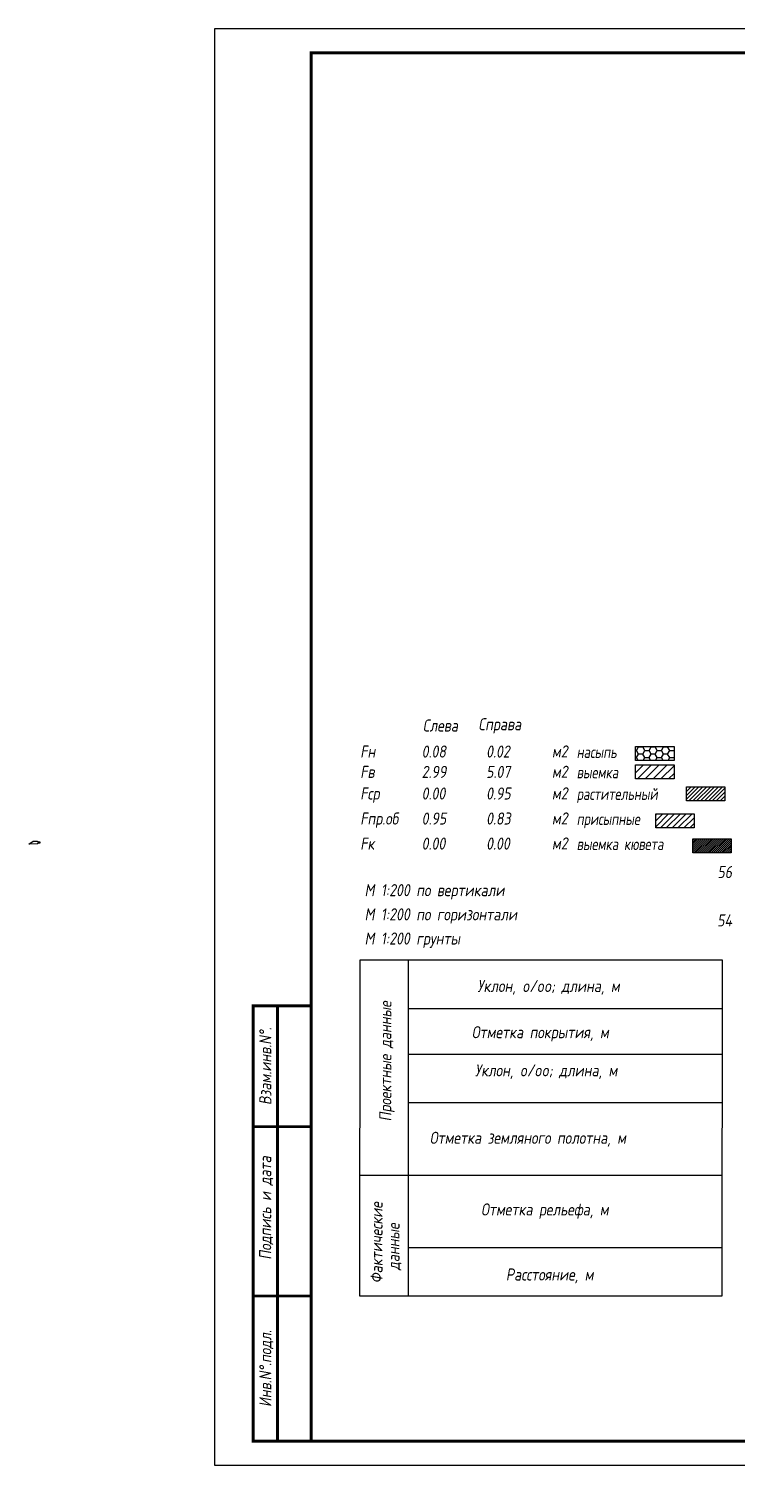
# Model space of a CAD drawing. Extents: x -717 to 1451, y -133302 to 233.
# Drawn here: x -68.5 to 77.9, y -66990.4 to -66693.4 of the extents above; entities that cross this region are included whole.
import ezdxf
from ezdxf.enums import TextEntityAlignment as Align

# ---------------------------------------------------------------- set-up
doc = ezdxf.new("R2010")
doc.units = 0
for name, color, linetype in [('Зарамочное оформление', 7, 'Continuous'), ('Линейка абсолютных высот', 7, 'Continuous'), ('Объем выемки', 7, 'Continuous'), ('Объем кюветов', 7, 'Continuous'), ('Объем насыпи', 7, 'Continuous'), ('Объем присыпных обочин', 7, 'Continuous'), ('Объем срезки растительного слоя', 7, 'Continuous'), ('Объём_2650', 7, 'Continuous'), ('Таблица', 7, 'Continuous')]:
    doc.layers.add(name, color=color, linetype=linetype)
for name, color, linetype, true_color in [('Объём_2563', 7, 'Continuous', 0xff8000), ('Объём_2570', 7, 'Continuous', 0x80ff00), ('Объём_2600', 7, 'Continuous', 0x808000), ('Объём_2620', 2, 'Continuous', 0xffff00)]:
    doc.layers.add(name, color=color, linetype=linetype, true_color=true_color)
doc.styles.add('М', font='romand.shx', dxfattribs={"width": 0.8, "oblique": 10, "height": 2.5})

# ---------------------------------------------------------------- blocks, each defined once
blk = doc.blocks.new('условные обозначения')
at = {"layer": 'Объём_2563'}
h = blk.add_hatch(dxfattribs=at)
h.set_pattern_fill('ANSI31', color=256, scale=0.3)
h.set_pattern_definition([(45, (-34.5, -100.5), (-0.673519, 0.673519), [])])
h.paths.add_polyline_path([(18.26, 7.53), (27.08, 7.53), (27.08, 4.62), (18.26, 4.62)])
at = {"layer": 'Объём_2570'}
h = blk.add_hatch(dxfattribs=at)
h.set_pattern_fill('ANSI31', color=3, scale=0.2)
h.set_pattern_definition([(45, (-32.9034, -100.5), (-0.4490128, 0.4490128), [])])
h.paths.add_polyline_path([(25.29, 13.16), (34.12, 13.16), (34.12, 10.25), (25.29, 10.25)])
at = {"layer": 'Объём_2600'}
h = blk.add_hatch(dxfattribs=at)
h.set_pattern_fill('ANSI31', color=6, scale=0.4)
h.set_pattern_definition([(45, (-34.5, -100.5), (-0.898026, 0.898026), [])])
h.paths.add_polyline_path([(13.63, 17.67), (22.46, 17.67), (22.46, 14.76), (13.63, 14.76)])
at = {"layer": 'Объём_2620'}
h = blk.add_hatch(dxfattribs=at)
h.set_pattern_fill('ANSI31', color=2, scale=0.1)
h.set_pattern_definition([(45, (-33.755, -100.5), (-0.2245064, 0.2245064), [])])
h.paths.add_polyline_path([(26.75, 2.41), (35.57, 2.41), (35.57, -0.5), (26.75, -0.5)])
at = {"layer": 'Объём_2650'}
h = blk.add_hatch(dxfattribs=at)
h.set_pattern_fill('HONEY', color=5, scale=0.3)
h.set_pattern_definition([(0, (-34.5, -100.5), (1.42875, 0.824889), [0.9525, -1.905]), (120, (-34.5, -100.5), (-1.42875, 0.824889), [0.9525, -1.905]), (60, (-34.5, -100.5), (3e-09, 1.6497784), [-1.905, 0.9525])])
h.paths.add_polyline_path([(13.63, 21.49), (22.46, 21.49), (22.46, 18.58), (13.63, 18.58)])
at = {"layer": 'Объём_2563'}
blk.add_lwpolyline([(18.26, 7.53), (27.08, 7.53), (27.08, 4.62), (18.26, 4.62)], close=True, dxfattribs=at)
at = {"layer": 'Объём_2620', "color": 2}
blk.add_lwpolyline([(26.75, 2.41), (35.57, 2.41), (35.57, -0.5), (26.75, -0.5)], close=True, dxfattribs=at)
at = {"layer": 'Объём_2650', "color": 5}
blk.add_lwpolyline([(13.63, 21.49), (22.46, 21.49), (22.46, 18.58), (13.63, 18.58)], close=True, dxfattribs=at)
at = {"layer": 'Объём_2650', "color": 6}
blk.add_lwpolyline([(13.63, 17.67), (22.46, 17.67), (22.46, 14.76), (13.63, 14.76)], close=True, dxfattribs=at)
at = {"layer": 'Объём_2650', "color": 3}
blk.add_lwpolyline([(25.29, 13.16), (34.12, 13.16), (34.12, 10.25), (25.29, 10.25)], close=True, dxfattribs=at)
at = {"layer": 'Объем насыпи', "color": 1, "style": 'М', "oblique": 10, "width": 0.8}
for s, p in [('насыпь', (0.09, 19.09)), ('выемка', (0.09, 14.89)), ('растительный', (0.09, 10.42)), ('присыпные', (0.09, 5.24)), ('выемка кювета', (0.09, 0.06))]:
    blk.add_text(s, height=2.5, dxfattribs=at).set_placement(p)

msp = doc.modelspace()

# ---------------------------------------------------------------- linework, layer by layer
at = {"layer": 'Объём_2563', "color": 250, "flags": 128}
msp.add_lwpolyline([(-67.603, -66861.399), (-66.703, -66861.363), (-66.703, -66861.504), (-66.203, -66861.504), (-66.203, -66861.773), (-66.503, -66861.779), (-66.687, -66861.962), (-68.503, -66861.999), (-67.603, -66861.399), (-67.603, -66861.399)], dxfattribs=at)
at = {"layer": 'Таблица', "linetype": 'Continuous', "flags": 128}
for points in [[(0, -66886), (-0.054, -66955.421)], [(75, -66886), (0, -66886)], [(10, -66886), (10, -66955.421)], [(74.946, -66955.421), (75, -66886)], [(10, -66896), (75, -66896)], [(10, -66905.421), (75, -66905.421)], [(9.946, -66915.421), (74.946, -66915.421)], [(-0.054, -66930.421), (74.946, -66930.421)], [(9.946, -66945.421), (74.946, -66945.421)], [(-0.054, -66955.421), (74.946, -66955.421)]]:
    msp.add_lwpolyline(points, dxfattribs=at)

# ---------------------------------------------------------------- block references
at = {"layer": 'Объём_2570', "xscale": 0.9}
msp.add_blockref('условные обозначения', (44.779, -66863.287), dxfattribs=at)

# ---------------------------------------------------------------- texts
at = {"style": 'М', "oblique": 10, "width": 0.8}
msp.add_text('М 1:200 грунты', height=2.5, dxfattribs=at).set_placement((0.973, -66882.769))
at = {"layer": 'Линейка абсолютных высот', "style": 'М', "oblique": 10, "width": 0.8}
for s, p in [('56', (77, -66867.772)), ('54', (77, -66877.772))]:
    msp.add_text(s, height=2.5, dxfattribs=at).set_placement(p, align=Align.MIDDLE_RIGHT)
at = {"layer": 'Объем выемки', "style": 'М', "oblique": 10, "width": 0.8}
for s, p in [('м2', (39.731, -66848.285)), ('Fв', (0.085, -66848.318)), ('2.99', (12.785, -66848.318)), ('5.07', (26.126, -66848.318))]:
    msp.add_text(s, height=2.5, dxfattribs=at).set_placement(p)
at = {"layer": 'Объем кюветов', "style": 'М', "oblique": 10, "width": 0.8}
for s, p in [('Fк', (0.085, -66863.143)), ('м2', (39.731, -66863.11)), ('0.00', (12.785, -66863.143)), ('0.00', (26.126, -66863.143))]:
    msp.add_text(s, height=2.5, dxfattribs=at).set_placement(p)
at = {"layer": 'Объем насыпи', "style": 'М', "oblique": 10, "width": 0.8}
for s, p in [('Слева', (13.029, -66838.732)), ('Справа', (24.522, -66838.465)), ('Fн', (0.085, -66844.113)), ('0.08', (12.785, -66844.113)), ('0.02', (26.126, -66844.113)), ('м2', (39.731, -66844.08))]:
    msp.add_text(s, height=2.5, dxfattribs=at).set_placement(p)
at = {"layer": 'Объем присыпных обочин', "style": 'М', "oblique": 10, "width": 0.8}
for s, p in [('Fпр.об', (0.085, -66857.964)), ('0.95', (12.785, -66857.964)), ('0.83', (26.126, -66857.964)), ('м2', (39.731, -66857.931))]:
    msp.add_text(s, height=2.5, dxfattribs=at).set_placement(p)
at = {"layer": 'Объем срезки растительного слоя', "style": 'М', "oblique": 10, "width": 0.8}
for s, p in [('Fср', (0.085, -66852.786)), ('0.00', (12.785, -66852.786)), ('0.95', (26.126, -66852.786)), ('м2', (39.731, -66852.752))]:
    msp.add_text(s, height=2.5, dxfattribs=at).set_placement(p)
at = {"layer": 'Таблица', "style": 'М', "oblique": 10, "width": 0.8}
for s, p in [('М 1:200 по вертикали', (0.973, -66872.769)), ('М 1:200 по горизонтали', (0.973, -66877.769)), ('Уклон, o/oo; длина, м', (24.315, -66892.584)), ('Отметка покрытия, м', (23.148, -66902.139)), ('Уклон, o/oo; длина, м', (23.824, -66910.017)), ('Отметка земляного полотна, м', (14.462, -66923.965)), ('Отметка рельефа, м', (25.077, -66938.777)), ('Расстояние, м', (30.202, -66952.23))]:
    msp.add_text(s, height=2.5, dxfattribs=at).set_placement(p)
for s, p in [('Проектные данные ', (6.519, -66919.338)), ('Фактические ', (4.698, -66952.793)), ('данные', (8.204, -66950.088))]:
    msp.add_text(s, height=2.5, rotation=90, dxfattribs=at).set_placement(p)

# ---------------------------------------------------------------- wipeouts: each hides what was drawn before it
msp.add_wipeout([(-10.054, -66895.421), (-22.054, -66895.421), (-22.054, -66985.421), (-10.054, -66985.421)]).dxf.layer = 'Зарамочное оформление'

# ---------------------------------------------------------------- next in the draw order: linework, layer by layer
at = {"flags": 128}
msp.add_lwpolyline([(-30.054, -66990.421), (389.946, -66990.421), (389.946, -66693.421), (-30.054, -66693.421)], close=True, dxfattribs=at)
at = {"const_width": 0.6, "flags": 128}
msp.add_lwpolyline([(-10.054, -66985.421), (384.946, -66985.421), (384.946, -66698.421), (-10.054, -66698.421)], close=True, dxfattribs=at)
at = {"layer": 'Зарамочное оформление', "linetype": 'Continuous', "lineweight": -3, "const_width": 0.6, "flags": 128}
for points in [[(-10.054, -66985.421), (-22.054, -66985.421), (-22.054, -66895.421), (-10.054, -66895.421)], [(-17.054, -66985.421), (-17.054, -66895.421)], [(-22.054, -66920.421), (-10.054, -66920.421)], [(-22.054, -66955.421), (-10.054, -66955.421)]]:
    msp.add_lwpolyline(points, dxfattribs=at)

# ---------------------------------------------------------------- next in the draw order: texts
at = {"layer": 'Зарамочное оформление', "lineweight": 15, "style": 'М', "oblique": 10, "width": 0.8}
for s, p in [('Взам.инв.N%%d.', (-19.554, -66907.921)), ('Подпись и дата', (-19.572, -66937.227)), ('Инв.N%%d.подл.', (-19.554, -66970.421))]:
    msp.add_text(s, height=2.5, rotation=90, dxfattribs=at).set_placement(p, align=Align.MIDDLE_CENTER)

doc.saveas('drawing.dxf')
